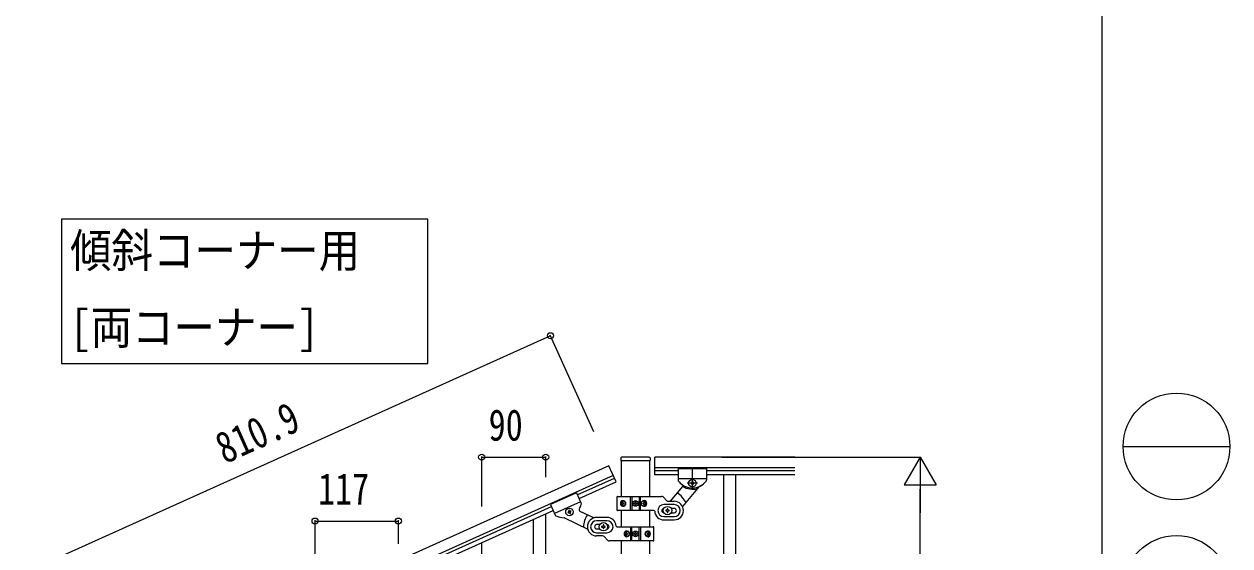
# Model space of a CAD drawing. Units: millimetres, scale not verified. Extents: x -4143 to 4140, y -2900 to 2898.
# Drawn here: x 2446 to 4140, y -717 to 15 of the extents above; entities that cross this region are included whole.
import ezdxf
from ezdxf.enums import TextEntityAlignment as Align

# ---------------------------------------------------------------- set-up
doc = ezdxf.new("R2010")
doc.units = ezdxf.units.MM
doc.header["$LTSCALE"] = 10
doc.layers.add('0-3_YKK_A1', color=4, linetype='Continuous')
doc.layers.add('0-4_YKK_D', color=6, linetype='Continuous')
doc.layers.add('0-5_YKK_ZWAK', color=92, linetype='Continuous', lineweight=18)
doc.styles.add('ＭＳ ゴシック', font='')
doc.styles.get('ＭＳ ゴシック').set_extended_font_data('MS Gothic')

msp = doc.modelspace()

# ---------------------------------------------------------------- linework, layer by layer
at = {"layer": '0-3_YKK_A1'}
for p, q in [((3324.39, -592.5), (3285.39, -592.5)), ((3331.89, -617.46), (3331.89, -592.46)), ((3528.74, -592.46), (3331.89, -592.46)), ((3267.66, -604.46), (2528.23, -937.24)), ((3277.89, -627.2), (3267.66, -604.46)), ((3284.39, -593.5), (3284.39, -597)), ((3284.64, -597.5), (3284.64, -647.7)), ((3324.89, -597.5), (3284.89, -597.5)), ((3325.14, -647.7), (3325.14, -597.5)), ((3325.39, -593.5), (3325.39, -597)), ((3528.74, -607.46), (3331.89, -607.46)), ((3364.89, -608.46), (3364.89, -624.8)), ((3364.89, -608.46), (3404.89, -608.46)), ((3364.89, -608.46), (3364.89, -624.78)), ((3364.89, -608.46), (3404.89, -608.46)), ((3384.89, -636.26), (3384.89, -606.69)), ((3404.89, -608.46), (3404.89, -624.78)), ((3404.89, -608.46), (3404.89, -624.78)), ((3273.81, -618.14), (2534.38, -950.92)), ((3223.23, -645.22), (3275.43, -621.73)), ((3364.89, -611.46), (3331.89, -611.46)), ((3364.89, -617.46), (3331.89, -617.46)), ((3364.89, -622.46), (3404.89, -622.46)), ((3364.89, -622.46), (3404.89, -622.46)), ((3384.89, -636.26), (3384.89, -621.66)), ((3528.74, -611.46), (3404.89, -611.46)), ((3528.74, -617.46), (3404.89, -617.46)), ((3428.39, -617.46), (3428.39, -1477.46)), ((3445.39, -617.46), (3445.39, -1477.46)), ((3222, -642.48), (3185.52, -658.9)), ((3222, -642.48), (3228.7, -657.38)), ((3225.69, -650.69), (3277.89, -627.2)), ((3370.91, -633.85), (3353.65, -654.42)), ((3394.46, -633.78), (3371.04, -661.7)), ((3392.19, -628.96), (3377.59, -628.96)), ((3383.45, -629.44), (3382.49, -629.44)), ((3386.33, -628.48), (3387.29, -628.48)), ((3185.52, -658.9), (3192.22, -673.78)), ((3227.74, -655.25), (3191.27, -671.67)), ((3278.89, -648.46), (3278.89, -666.46)), ((3279.89, -647.46), (3341.65, -647.46)), ((3285.37, -657.02), (3285.7, -657.02)), ((3285.37, -657.9), (3285.7, -657.9)), ((3287.18, -655.25), (3286.56, -655.25)), ((3286.56, -659.66), (3287.18, -659.66)), ((3288.19, -657.02), (3287.57, -657.02)), ((3288.19, -657.9), (3287.57, -657.9)), ((3297.94, -667.46), (3297.94, -647.46)), ((3299.89, -647.46), (3299.89, -667.46)), ((3303.66, -657.87), (3302.84, -657.87)), ((3306.12, -657.05), (3306.94, -657.05)), ((3309.89, -647.46), (3309.89, -667.46)), ((3311.83, -667.46), (3311.83, -647.46)), ((3316.65, -657.02), (3315.89, -657.02)), ((3316.65, -657.9), (3315.89, -657.9)), ((3318.01, -655.25), (3317.25, -655.25)), ((3317.25, -659.66), (3318.01, -659.66)), ((3318.94, -657.02), (3319.41, -657.02)), ((3318.94, -657.9), (3319.41, -657.9)), ((3349.01, -653.58), (3343.77, -648.34)), ((3359.39, -658.96), (3344.89, -658.96)), ((3351.13, -654.46), (3359.39, -654.46)), ((2577.06, -936.1), (3186.78, -661.7)), ((2579.52, -941.57), (3189.24, -667.17)), ((3178.89, -1527.97), (3178.89, -671.83)), ((3210.66, -669.54), (3209.79, -669.93)), ((3213.68, -669.23), (3214.56, -668.84)), ((3226.92, -668.11), (3246.71, -677.66)), ((3264.89, -677.13), (3250.39, -677.13)), ((3330.92, -667.46), (3279.89, -667.46)), ((3284.64, -667.46), (3284.64, -690.13)), ((3325.14, -690.13), (3325.14, -667.46)), ((3344.89, -675.96), (3359.39, -675.96)), ((3348.39, -666.96), (3347.39, -666.96)), ((3351.39, -667.96), (3352.39, -667.96)), ((3359.39, -664.46), (3354.97, -664.46)), ((3354.97, -670.46), (3359.39, -670.46)), ((3161.89, -1535.61), (3161.89, -679.47)), ((3205.42, -677.71), (3237.79, -693.34)), ((3264.89, -681.63), (3250.39, -681.63)), ((3254.81, -687.13), (3250.39, -687.13)), ((3250.39, -693.13), (3254.81, -693.13)), ((3258.39, -689.63), (3257.39, -689.63)), ((3261.39, -690.63), (3262.39, -690.63)), ((3278.85, -690.13), (3329.89, -690.13)), ((3297.94, -690.13), (3297.94, -710.13)), ((3299.89, -710.13), (3299.89, -690.13)), ((3309.89, -710.13), (3309.89, -690.13)), ((3311.83, -690.13), (3311.83, -710.13)), ((3330.89, -709.13), (3330.89, -691.13)), ((3344.89, -680.46), (3359.39, -680.46)), ((3250.39, -698.63), (3264.89, -698.63)), ((3258.65, -703.13), (3250.39, -703.13)), ((3260.77, -704.01), (3266.01, -709.25)), ((3329.89, -710.13), (3268.13, -710.13)), ((3284.64, -710.13), (3284.64, -1468.96)), ((3290.83, -699.69), (3290.37, -699.69)), ((3290.83, -700.57), (3290.37, -700.57)), ((3292.53, -697.92), (3291.76, -697.92)), ((3291.76, -702.33), (3292.53, -702.33)), ((3293.13, -699.69), (3293.89, -699.69)), ((3293.13, -700.57), (3293.89, -700.57)), ((3303.66, -700.54), (3302.84, -700.54)), ((3306.12, -699.72), (3306.94, -699.72)), ((3321.58, -699.69), (3322.21, -699.69)), ((3321.58, -700.57), (3322.21, -700.57)), ((3323.22, -697.92), (3322.6, -697.92)), ((3322.6, -702.33), (3323.22, -702.33)), ((3324.4, -699.69), (3324.08, -699.69)), ((3324.4, -700.57), (3324.08, -700.57)), ((3325.14, -1469.76), (3325.14, -710.13)), ((3088.89, -1043.74), (3088.89, -712.33))]:
    msp.add_line(p, q, dxfattribs=at)
msp.add_lwpolyline([(2498.63, -258.48), (2498.63, -461.03), (3013.19, -461.03), (3013.19, -258.48)], close=True, dxfattribs=at)
for points in [[(3384.41, -627.52), (3384.41, -626.56), (3385.37, -626.56), (3385.37, -627.52)], [(3382.49, -629.44), (3382.49, -628.48), (3383.45, -628.48)], [(3385.37, -630.4), (3385.37, -631.36), (3384.41, -631.36), (3384.41, -630.4)], [(3387.29, -628.48), (3387.29, -629.44), (3386.33, -629.44)], [(3285.7, -657.02), (3285.82, -657), (3285.94, -656.95), (3286.05, -656.87), (3286.15, -656.76), (3286.24, -656.63), (3286.31, -656.47), (3286.36, -656.31), (3286.4, -656.14)], [(3286.4, -658.78), (3286.36, -658.61), (3286.31, -658.45), (3286.24, -658.29), (3286.15, -658.16), (3286.05, -658.05), (3285.94, -657.97), (3285.82, -657.92), (3285.7, -657.9)], [(3287.02, -656.14), (3287.01, -656.31), (3287.03, -656.47), (3287.07, -656.63), (3287.14, -656.76), (3287.23, -656.87), (3287.33, -656.95), (3287.45, -657), (3287.57, -657.02)], [(3287.57, -657.9), (3287.45, -657.92), (3287.33, -657.97), (3287.23, -658.05), (3287.14, -658.16), (3287.07, -658.29), (3287.03, -658.45), (3287.01, -658.61), (3287.02, -658.78)], [(3302.84, -657.87), (3302.84, -657.05), (3303.66, -657.05)], [(3304.48, -656.23), (3304.48, -655.41), (3305.3, -655.41), (3305.3, -656.23)], [(3305.3, -658.69), (3305.3, -659.51), (3304.48, -659.51), (3304.48, -658.69)], [(3306.94, -657.05), (3306.94, -657.87), (3306.12, -657.87)], [(3316.65, -657.02), (3316.8, -657), (3316.94, -656.95), (3317.07, -656.87), (3317.18, -656.76), (3317.27, -656.63), (3317.33, -656.47), (3317.36, -656.31), (3317.36, -656.14)], [(3317.36, -658.78), (3317.36, -658.61), (3317.33, -658.45), (3317.27, -658.29), (3317.18, -658.16), (3317.07, -658.05), (3316.94, -657.97), (3316.8, -657.92), (3316.65, -657.9)], [(3318.12, -656.14), (3318.15, -656.31), (3318.21, -656.47), (3318.29, -656.63), (3318.39, -656.76), (3318.51, -656.87), (3318.65, -656.95), (3318.79, -657), (3318.94, -657.02)], [(3318.94, -657.9), (3318.79, -657.92), (3318.65, -657.97), (3318.51, -658.05), (3318.39, -658.16), (3318.29, -658.29), (3318.21, -658.45), (3318.15, -658.61), (3318.12, -658.78)], [(3209.79, -669.93), (3210.18, -670.81), (3211.05, -670.41)], [(3212.02, -667.87), (3211.62, -667), (3210.75, -667.39), (3211.14, -668.27)], [(3212.32, -670.9), (3212.72, -671.77), (3213.59, -671.38), (3213.2, -670.5)], [(3214.56, -668.84), (3214.16, -667.96), (3213.29, -668.36)], [(3347.39, -666.96), (3347.39, -667.96), (3348.39, -667.96)], [(3350.39, -665.96), (3350.39, -664.96), (3349.39, -664.96), (3349.39, -665.96)], [(3349.39, -668.96), (3349.39, -669.96), (3350.39, -669.96), (3350.39, -668.96)], [(3352.39, -667.96), (3352.39, -666.96), (3351.39, -666.96)], [(3257.39, -689.63), (3257.39, -690.63), (3258.39, -690.63)], [(3260.39, -688.63), (3260.39, -687.63), (3259.39, -687.63), (3259.39, -688.63)], [(3259.39, -691.63), (3259.39, -692.63), (3260.39, -692.63), (3260.39, -691.63)], [(3262.39, -690.63), (3262.39, -689.63), (3261.39, -689.63)], [(3290.83, -699.69), (3290.98, -699.67), (3291.13, -699.62), (3291.26, -699.54), (3291.38, -699.43), (3291.49, -699.3), (3291.57, -699.14), (3291.62, -698.98), (3291.65, -698.81)], [(3291.65, -701.45), (3291.62, -701.28), (3291.57, -701.11), (3291.49, -700.96), (3291.38, -700.83), (3291.26, -700.72), (3291.13, -700.64), (3290.98, -700.59), (3290.83, -700.57)], [(3292.42, -698.81), (3292.42, -698.98), (3292.45, -699.14), (3292.51, -699.3), (3292.6, -699.43), (3292.71, -699.54), (3292.84, -699.62), (3292.98, -699.67), (3293.13, -699.69)], [(3293.13, -700.57), (3292.98, -700.59), (3292.84, -700.64), (3292.71, -700.72), (3292.6, -700.83), (3292.51, -700.96), (3292.45, -701.11), (3292.42, -701.28), (3292.42, -701.45)], [(3302.84, -700.54), (3302.84, -699.72), (3303.66, -699.72)], [(3304.48, -698.9), (3304.48, -698.08), (3305.3, -698.08), (3305.3, -698.9)], [(3305.3, -701.36), (3305.3, -702.18), (3304.48, -702.18), (3304.48, -701.36)], [(3306.94, -699.72), (3306.94, -700.54), (3306.12, -700.54)], [(3322.21, -699.69), (3322.33, -699.67), (3322.44, -699.62), (3322.55, -699.54), (3322.63, -699.43), (3322.7, -699.3), (3322.75, -699.14), (3322.76, -698.98), (3322.75, -698.81)], [(3322.75, -701.45), (3322.76, -701.28), (3322.75, -701.11), (3322.7, -700.96), (3322.63, -700.83), (3322.55, -700.72), (3322.44, -700.64), (3322.33, -700.59), (3322.21, -700.57)], [(3323.38, -698.81), (3323.41, -698.98), (3323.46, -699.14), (3323.54, -699.3), (3323.62, -699.43), (3323.72, -699.54), (3323.84, -699.62), (3323.96, -699.67), (3324.08, -699.69)], [(3324.08, -700.57), (3323.96, -700.59), (3323.84, -700.64), (3323.72, -700.72), (3323.62, -700.83), (3323.54, -700.96), (3323.46, -701.11), (3323.41, -701.28), (3323.38, -701.45)]]:
    msp.add_lwpolyline(points, dxfattribs=at)
for centre, radius in [((3384.89, -628.96), 5.3), ((3304.89, -657.46), 4), ((3304.89, -657.46), 3.75), ((3212.17, -669.39), 5.3), ((3349.89, -667.46), 5.9), ((3259.89, -690.13), 5.9), ((3304.89, -700.13), 4), ((3304.89, -700.13), 3.75)]:
    msp.add_circle(centre, radius, dxfattribs=at)
for centre, radius, start, end in [((3285.39, -593.5), 1, 90, 180), ((3324.39, -593.5), 1, 0, 90), ((3284.89, -597), 0.5, 180, 270), ((3324.89, -597), 0.5, 270, 0), ((3366.89, -624.78), 2, 180, 218.49995), ((3366.89, -624.8), 2, 180, 224.93002), ((3384.89, -610.46), 25, 218.49995, 321.50005), ((3384.89, -610.46), 25, 219.04626, 234.94492), ((3384.89, -610.46), 25, 294.29151, 321.50004), ((3402.89, -624.78), 2, 321.50004, 0), ((3402.89, -624.78), 2, 321.50005, 0), ((3349.89, -667.46), 28, 23.48523, 61.32819), ((3369.38, -632.56), 2, 320, 54.94492), ((3385.39, -610.46), 27, 238.26331, 284.36577), ((3383.45, -627.52), 0.96, 270, 0), ((3383.45, -630.4), 0.96, 0, 90), ((3386.33, -627.52), 0.96, 180, 270), ((3386.33, -630.4), 0.96, 90, 180), ((3396, -635.07), 2, 114.29151, 140), ((3204.58, -652.51), 25, 329.28508, 345.18374), ((3226.88, -658.2), 2, 339.29998, 24.23), ((3279.89, -648.46), 1, 90, 180), ((3303.66, -656.23), 0.82, 270, 0), ((3303.66, -658.69), 0.82, 0, 90), ((3306.12, -656.23), 0.82, 180, 270), ((3306.12, -658.69), 0.82, 90, 180), ((3344.89, -667.46), 8.5, 90, 270), ((3341.65, -650.46), 3, 45, 90), ((3351.13, -651.46), 3, 225, 270), ((3359.39, -667.46), 13, 270, 90), ((3359.39, -667.46), 8.5, 270, 90), ((3194.04, -672.96), 2, 204.23, 242.72996), ((3204.58, -652.51), 25, 242.72996, 269.93849), ((3204.55, -679.51), 2, 64.23, 89.93849), ((3210.27, -668.66), 0.96, 294.23, 24.23), ((3211.45, -671.29), 0.96, 24.23, 114.23), ((3212.89, -667.48), 0.96, 204.23, 294.23), ((3214.07, -670.11), 0.96, 114.23, 204.23), ((3227.79, -666.31), 2, 149.28508, 244.23), ((3259.89, -690.13), 28, 142.90181, 180.74477), ((3250.39, -690.13), 13, 90, 270), ((3264.89, -690.13), 13, 4.09604, 90), ((3279.89, -666.46), 1, 180, 270), ((3330.92, -668.46), 1, 4.09604, 90), ((3344.89, -667.46), 13, 184.09604, 270), ((3344.89, -667.46), 3, 90, 270), ((3348.39, -665.96), 1, 270, 0), ((3348.39, -668.96), 1, 0, 90), ((3351.39, -665.96), 1, 180, 270), ((3351.39, -668.96), 1, 90, 180), ((3359.39, -667.46), 3, 270, 90), ((3250.39, -690.13), 8.5, 90, 270), ((3250.39, -690.13), 3, 90, 270), ((3258.39, -688.63), 1, 270, 0), ((3258.39, -691.63), 1, 0, 90), ((3261.39, -688.63), 1, 180, 270), ((3261.39, -691.63), 1, 90, 180), ((3264.89, -690.13), 8.5, 270, 90), ((3264.89, -690.13), 3, 270, 90), ((3278.85, -689.13), 1, 184.09604, 270), ((3329.89, -691.13), 1, 0, 90), ((3258.65, -706.13), 3, 45, 90), ((3268.13, -707.13), 3, 225, 270), ((3303.66, -698.9), 0.82, 270, 0), ((3303.66, -701.36), 0.82, 0, 90), ((3306.12, -698.9), 0.82, 180, 270), ((3306.12, -701.36), 0.82, 90, 180), ((3329.89, -709.13), 1, 270, 0)]:
    msp.add_arc(centre, radius, start, end, dxfattribs=at)
for centre, major_axis, ratio, start_param, end_param in [((3286.5, -657.46), (0, 4), 0.7075, 6.2831853, 9.424778), ((3287.21, -657.46), (0, 4), 0.7075, 0.1252578, 3.0163348), ((3290.47, -657.46), (0, 7.22), 0.707107, 1.5096412, 1.6319515), ((3291.41, -657.46), (0, 7.22), 0.707107, 1.2602434, 1.3864021), ((3291.41, -657.46), (0, 7.22), 0.707107, 1.7551906, 1.8813492), ((3286.5, -657.46), (5.06, 0), 0.790514, 4.712389, 7.8539816), ((3292.04, -657.46), (0, 7.22), 0.707107, 1.2602434, 1.3864021), ((3292.04, -657.46), (0, 7.22), 0.707107, 1.7551906, 1.8813492), ((3288.01, -657.46), (0, 3.83), 0.707107, 3.0982646, 6.3265134), ((3293.28, -657.46), (0, 7.22), 0.707107, 1.5096412, 1.6319515), ((3317.39, -657.46), (4.49, 0), 0.890869, 1.5707963, 4.712389), ((3316.47, -657.46), (0, -3.83), 0.866157, 3.1165976, 6.3081804), ((3312.29, -657.46), (0, -7.22), 0.499772, 1.5096412, 1.6319515), ((3313.81, -657.46), (0, -7.22), 0.499772, 1.7551906, 1.8813492), ((3313.81, -657.46), (0, -7.22), 0.499772, 1.2602434, 1.3864021), ((3317.39, -657.46), (0, 4), 0.865, 3.1415927, 6.2831853), ((3314.58, -657.46), (0, -7.22), 0.499772, 1.7551906, 1.8813492), ((3314.58, -657.46), (0, -7.22), 0.499772, 1.2602434, 1.3864021), ((3315.81, -657.46), (0, -7.22), 0.499772, 1.5096412, 1.6319515), ((3292.39, -700.13), (0, -4), 0.865, 3.1415927, 6.2831853), ((3293.97, -700.13), (0, 7.22), 0.499772, 1.5096412, 1.6319515), ((3295.2, -700.13), (0, 7.22), 0.499772, 1.2602434, 1.3864021), ((3295.2, -700.13), (0, 7.22), 0.499772, 1.7551906, 1.8813492), ((3292.39, -700.13), (-4.49, 0), 0.890869, 1.5707963, 4.712389), ((3295.96, -700.13), (0, 7.22), 0.499772, 1.2602434, 1.3864021), ((3295.96, -700.13), (0, 7.22), 0.499772, 1.7551906, 1.8813492), ((3293.3, -700.13), (0, 3.83), 0.866157, 3.1165976, 6.3081804), ((3297.49, -700.13), (0, 7.22), 0.499772, 1.5096412, 1.6319515), ((3323.27, -700.13), (-5.06, 0), 0.790514, 4.712389, 7.8539816), ((3321.77, -700.13), (0, -3.83), 0.707107, 3.0982646, 6.3265134), ((3316.49, -700.13), (0, -7.22), 0.707107, 1.5096412, 1.6319515), ((3317.74, -700.13), (0, -7.22), 0.707107, 1.7551906, 1.8813492), ((3317.74, -700.13), (0, -7.22), 0.707107, 1.2602434, 1.3864021), ((3322.57, -700.13), (0, -4), 0.7075, 0.1252578, 3.0163348), ((3318.36, -700.13), (0, -7.22), 0.707107, 1.7551906, 1.8813492), ((3318.36, -700.13), (0, -7.22), 0.707107, 1.2602434, 1.3864021), ((3323.27, -700.13), (0, -4), 0.7075, 6.2831853, 9.424778), ((3319.31, -700.13), (0, -7.22), 0.707107, 1.5096412, 1.6319515)]:
    msp.add_ellipse(centre, major_axis=major_axis, ratio=ratio, start_param=start_param, end_param=end_param, dxfattribs=at)
for centre, major_axis, ratio in [((3287.77, -657.46), (0, 3.83), 0.707107), ((3316.64, -657.46), (0, -3.83), 0.866157), ((3293.14, -700.13), (0, 3.83), 0.866157), ((3322, -700.13), (0, -3.83), 0.707107)]:
    msp.add_ellipse(centre, major_axis=major_axis, ratio=ratio, dxfattribs=at)
at = {"layer": '0-4_YKK_D'}
for p, q in [((3185.56, -422.05), (2446.13, -754.83)), ((3246.32, -557.04), (3185.15, -421.14)), ((3088.89, -661.49), (3088.89, -591.46)), ((3088.89, -592.46), (3178.89, -592.46)), ((3178.89, -620.75), (3178.89, -591.46)), ((3426.03, -592.5), (3705.89, -592.5)), ((3704.89, -592.5), (3682.39, -631.47)), ((3704.89, -592.5), (3727.39, -631.47)), ((3704.89, -592.5), (3704.89, -670.44)), ((3682.39, -631.47), (3727.39, -631.47)), ((3704.89, -1547.5), (3704.89, -637.5)), ((2854.89, -766.64), (2854.89, -681.12)), ((2854.89, -682.12), (2971.89, -682.12)), ((2971.89, -713.99), (2971.89, -681.12))]:
    msp.add_line(p, q, dxfattribs=at)
for centre in [(3185.56, -422.05), (3088.89, -592.46), (3178.89, -592.46), (2854.89, -682.12), (2971.89, -682.12)]:
    msp.add_circle(centre, 4.25, dxfattribs=at)
at = {"layer": '0-5_YKK_ZWAK', "color": 7}
msp.add_line((3959.92, 2847.5), (3959.92, -2452.5), dxfattribs=at)
at = {"layer": '0-5_YKK_ZWAK'}
msp.add_line((3989.92, -577.5), (4139.92, -577.5), dxfattribs=at)
at = {"layer": '0-5_YKK_ZWAK', "color": 7}
for centre in [(4064.92, -577.5), (4064.92, -777.5)]:
    msp.add_circle(centre, 75, dxfattribs=at)

# ---------------------------------------------------------------- texts
at = {"layer": '0-3_YKK_A1', "style": 'ＭＳ ゴシック', "width": 0.9}
for s, p in [('傾斜コーナー用', (2510.66, -340.3)), ('[両コーナー]', (2510.66, -448.09))]:
    msp.add_text(s, height=47.42, dxfattribs=at).set_placement(p, align=Align.BOTTOM_LEFT)
at = {"layer": '0-4_YKK_D', "style": 'ＭＳ ゴシック', "width": 0.8}
msp.add_text('810.9', height=43.99, rotation=24.23, dxfattribs=at).set_placement((2733.57, -614.5), align=Align.BOTTOM_LEFT)
for s, p in [('90', (3098.69, -582.46)), ('117', (2858.99, -672.12))]:
    msp.add_text(s, height=43.99, dxfattribs=at).set_placement(p, align=Align.BOTTOM_LEFT)

doc.saveas('drawing.dxf')
